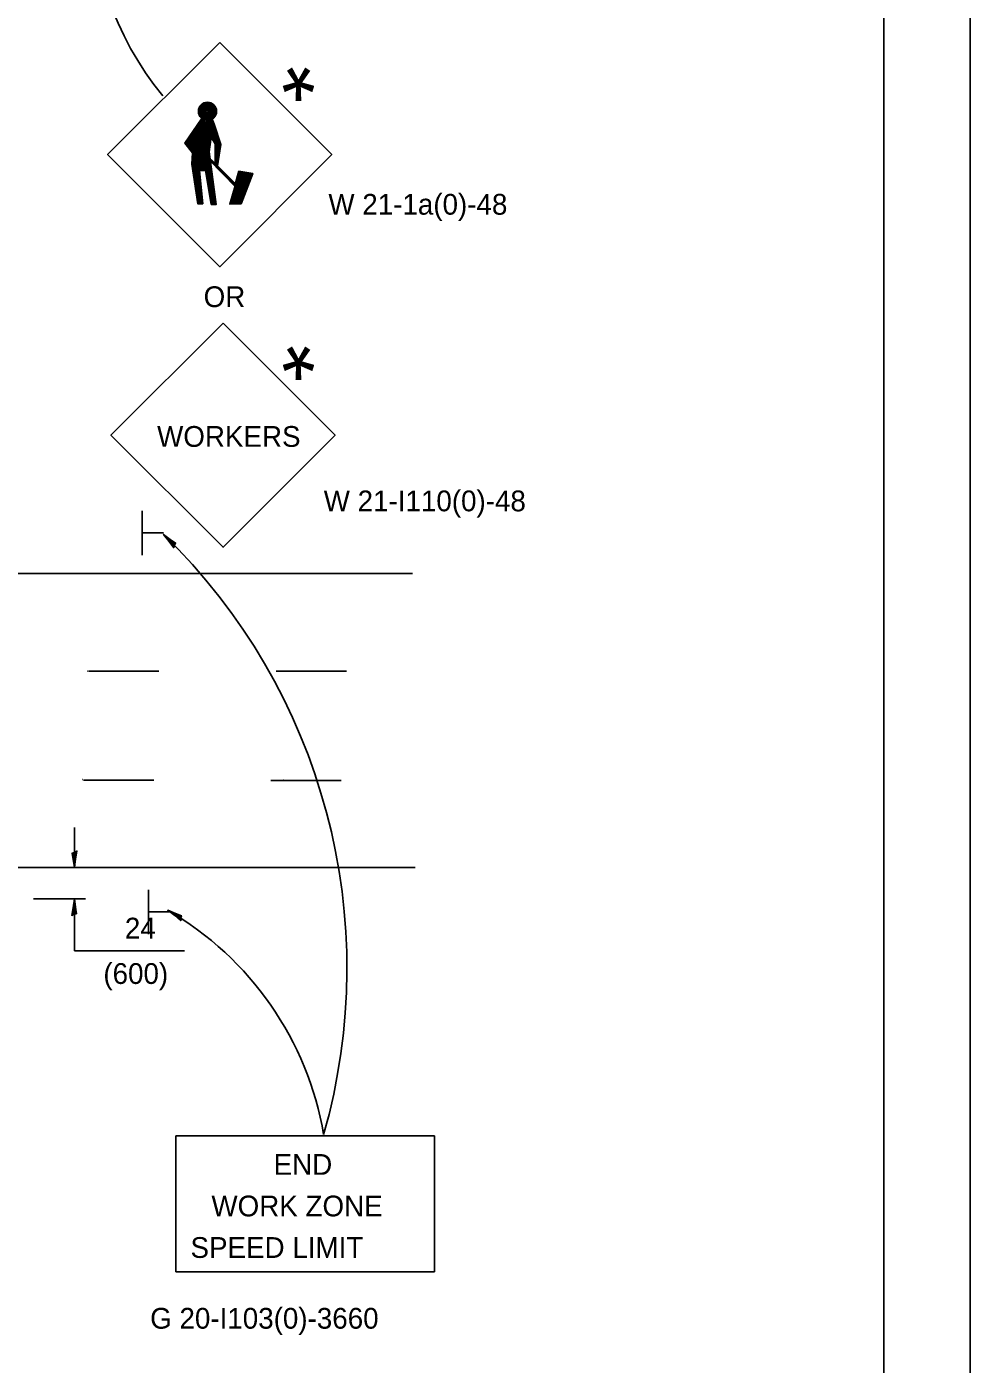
# Model space of a CAD drawing. Extents: x 108704 to 109384, y 88850 to 89290.
# Drawn here: x 109274.6 to 109383.7, y 89028.5 to 89183.1 of the extents above; entities that cross this region are included whole.
import ezdxf

# ---------------------------------------------------------------- set-up
doc = ezdxf.new("R2010")
doc.units = 0
for name, color, linetype in [('Design_EX_Roadway Dimensions', 7, 'Continuous'), ('Design_PR_EOP', 7, 'Continuous'), ('Design_PR_PMK CL Multilane', 7, 'Continuous'), ('Level 48', 7, 'Continuous'), ('Sheets_50 Reference Boundary', 7, 'Continuous'), ('Sheets_General Details', 7, 'Continuous'), ('Sheets_Printer Plotting Border', 7, 'Continuous'), ('Stage_Construction Traffic Control', 7, 'Continuous')]:
    doc.layers.add(name, color=color, linetype=linetype)

msp = doc.modelspace()

# ---------------------------------------------------------------- linework, layer by layer
at = {"layer": 'Design_EX_Roadway Dimensions'}
for p, q in [((109280.12, 89090.55), (109280.12, 89085.9)), ((109275.39, 89082.28), (109281.39, 89082.28)), ((109280.12, 89082.28), (109280.12, 89076.29)), ((109280.12, 89076.29), (109292.84, 89076.29))]:
    msp.add_line(p, q, dxfattribs=at)
for points in [[(109280.14, 89087.65), (109279.88, 89087.59), (109279.99, 89086.85), (109280.12, 89085.9), (109280.26, 89086.92), (109280.41, 89087.81), (109280.14, 89087.65), (109279.97, 89087.57), (109280.12, 89086.54), (109280.32, 89087.67), (109280.09, 89087.5), (109280.12, 89087.03), (109280.19, 89087.48)], [(109280.09, 89080.53), (109280.35, 89080.58), (109280.24, 89081.32), (109280.12, 89082.28), (109279.98, 89081.26), (109279.82, 89080.37), (109280.09, 89080.53), (109280.26, 89080.6), (109280.12, 89081.64), (109279.92, 89080.51), (109280.14, 89080.67), (109280.11, 89081.15), (109280.04, 89080.69)]]:
    msp.add_lwpolyline(points, dxfattribs=at)
at = {"layer": 'Design_PR_EOP'}
for p, q in [((108789.39, 89119.9), (109319.22, 89119.9)), ((108788.13, 89085.9), (109319.52, 89085.9))]:
    msp.add_line(p, q, dxfattribs=at)
at = {"layer": 'Design_PR_PMK CL Multilane'}
for p, q in [((109281.59, 89108.61), (109281.62, 89108.61)), ((109281.74, 89108.61), (109289.87, 89108.61)), ((109303.43, 89108.62), (109311.56, 89108.62)), ((109304.84, 89108.61), (109304.86, 89108.61)), ((109281.03, 89096.08), (109281.06, 89096.08)), ((109281.17, 89096.02), (109289.31, 89096.02)), ((109302.83, 89095.96), (109310.97, 89095.96)), ((109304.27, 89096.02), (109304.3, 89096.02))]:
    msp.add_line(p, q, dxfattribs=at)
at = {"layer": 'Level 48'}
msp.add_lwpolyline([(108703.67, 89290.37), (109383.67, 89290.37), (109383.67, 88850.37), (108703.67, 88850.37)], close=True, dxfattribs=at)
at = {"layer": 'Sheets_50 Reference Boundary'}
msp.add_lwpolyline([(108743.67, 89280.36), (109373.67, 89280.36), (109373.67, 88880.37), (108743.67, 88880.37)], close=True, dxfattribs=at)
at = {"layer": 'Sheets_General Details'}
msp.add_line((109383.67, 88850.37), (109383.67, 89290.37), dxfattribs=at)
msp.add_lwpolyline([(108743.67, 89280.37), (109373.67, 89280.37), (109373.67, 88860.37), (108743.67, 88860.37)], close=True, dxfattribs=at)
at = {"layer": 'Sheets_Printer Plotting Border'}
msp.add_lwpolyline([(108703.67, 88850.37), (109383.67, 88850.37), (109383.67, 89290.37), (108703.67, 89290.37)], close=True, dxfattribs=at)
at = {"layer": 'Stage_Construction Traffic Control'}
for p, q in [((109287.96, 89127.14), (109287.96, 89122.02)), ((109287.96, 89124.58), (109290.42, 89124.58)), ((109288.69, 89083.34), (109288.69, 89078.22)), ((109288.69, 89080.78), (109291.14, 89080.78))]:
    msp.add_line(p, q, dxfattribs=at)
for points in [[(109296.92, 89181.25), (109283.96, 89168.3), (109296.92, 89155.35), (109309.87, 89168.3)], [(109296.14, 89171.23), (109296.12, 89170.61), (109296.52, 89169.99)], [(109294.96, 89170.8), (109294.18, 89169.64), (109294.71, 89168.93)], [(109294.88, 89170.58), (109294.24, 89169.64), (109294.67, 89169.06)], [(109294.8, 89170.37), (109294.31, 89169.64), (109294.64, 89169.19)], [(109294.71, 89170.15), (109294.37, 89169.64), (109294.6, 89169.33)], [(109294.64, 89169.95), (109294.43, 89169.64), (109294.57, 89169.46)], [(109294.58, 89169.79), (109294.48, 89169.64), (109294.54, 89169.55)], [(109296.18, 89170.94), (109296.17, 89170.62), (109296.38, 89170.3)], [(109296.2, 89170.75), (109296.2, 89170.63), (109296.28, 89170.51)], [(109299.32, 89166.07), (109300.39, 89165.91), (109299.23, 89162.86), (109298.39, 89162.84)], [(109299.37, 89166), (109300.3, 89165.85), (109299.18, 89162.93), (109298.48, 89162.91)], [(109299.41, 89165.94), (109300.23, 89165.81), (109299.15, 89162.98), (109298.55, 89162.97)], [(109299.46, 89165.86), (109300.13, 89165.76), (109299.1, 89163.05), (109298.65, 89163.04)], [(109299.52, 89165.77), (109300.02, 89165.69), (109299.04, 89163.13), (109298.76, 89163.12)], [(109299.57, 89165.68), (109299.91, 89165.63), (109298.99, 89163.2), (109298.86, 89163.2)], [(109299.61, 89165.62), (109299.83, 89165.58), (109298.95, 89163.26), (109298.94, 89163.26)], [(109299.64, 89165.57), (109299.78, 89165.55), (109299.21, 89164.08)], [(109299.66, 89165.54), (109299.74, 89165.53), (109299.43, 89164.73)], [(109297.31, 89148.82), (109284.35, 89135.87), (109297.31, 89122.92), (109310.26, 89135.87)], [(109291.86, 89039.19), (109321.74, 89039.19), (109321.74, 89054.9), (109291.86, 89054.9)]]:
    msp.add_lwpolyline(points, close=True, dxfattribs=at)
for points in [[(109294.83, 89172.43), (109292.9, 89169.61), (109293.76, 89168.49), (109293.69, 89167.21), (109294.38, 89162.63), (109294.96, 89162.63), (109294.6, 89166.48), (109295.26, 89166.48), (109295.95, 89162.55), (109296.52, 89162.55), (109295.7, 89168.62), (109295.92, 89170.32), (109296.41, 89169.54), (109296.4, 89167.27), (109296.67, 89167.02), (109297.03, 89169.48), (109296.27, 89171.8), (109296.06, 89172.4)], [(109294.89, 89172.39), (109292.99, 89169.61), (109293.83, 89168.51), (109293.76, 89167.21), (109294.44, 89162.7), (109294.89, 89162.7), (109294.52, 89166.55), (109295.31, 89166.55), (109296, 89162.62), (109296.44, 89162.62), (109295.63, 89168.62), (109295.87, 89170.51), (109296.48, 89169.56), (109296.47, 89167.3), (109296.62, 89167.16), (109296.96, 89169.47), (109296.21, 89171.78), (109296, 89172.38)], [(109294.95, 89172.35), (109293.07, 89169.61), (109293.9, 89168.53), (109293.83, 89167.21), (109294.5, 89162.77), (109294.81, 89162.77), (109294.44, 89166.62), (109295.37, 89166.62), (109296.06, 89162.69), (109296.36, 89162.69), (109295.56, 89168.62), (109295.83, 89170.72), (109296.55, 89169.58), (109296.54, 89167.33), (109296.57, 89167.3), (109296.89, 89169.46), (109296.14, 89171.76), (109295.93, 89172.36)], [(109295, 89172.31), (109293.16, 89169.62), (109293.97, 89168.55), (109293.9, 89167.22), (109294.56, 89162.84), (109294.73, 89162.84), (109294.37, 89166.69), (109295.43, 89166.69), (109296.12, 89162.76), (109296.29, 89162.76), (109295.49, 89168.62), (109295.79, 89170.91), (109296.62, 89169.6), (109296.61, 89168.07), (109296.81, 89169.46), (109296.08, 89171.73), (109295.87, 89172.34)], [(109295.06, 89172.27), (109293.25, 89169.62), (109294.04, 89168.57), (109293.97, 89167.22), (109294.62, 89162.91), (109294.65, 89162.91), (109294.29, 89166.76), (109295.49, 89166.76), (109296.18, 89162.83), (109296.2, 89162.83), (109295.42, 89168.62), (109295.74, 89171.12), (109296.69, 89169.62), (109296.68, 89169.07), (109296.74, 89169.45), (109296.01, 89171.71), (109295.8, 89172.31)], [(109295.11, 89172.24), (109293.32, 89169.62), (109294.1, 89168.59), (109294.03, 89167.22), (109294.46, 89164.37), (109294.23, 89166.82), (109295.54, 89166.82), (109295.83, 89165.14), (109295.36, 89168.62), (109295.7, 89171.28), (109296.08, 89170.69), (109296.08, 89171.32), (109295.96, 89171.69), (109295.75, 89172.29)], [(109295.18, 89172.18), (109293.43, 89169.62), (109294.19, 89168.62), (109294.12, 89167.23), (109294.17, 89166.91), (109295.5, 89166.91), (109295.27, 89168.62), (109295.65, 89171.55), (109295.99, 89171), (109295.99, 89171.3), (109295.87, 89171.66), (109295.66, 89172.26)], [(109295.27, 89172.13), (109293.55, 89169.63), (109294.29, 89168.65), (109294.22, 89167.23), (109294.25, 89167.01), (109295.39, 89167.01), (109295.17, 89168.62), (109295.58, 89171.83), (109295.85, 89171.4), (109295.78, 89171.63), (109295.57, 89172.23)], [(109295.32, 89172.09), (109293.63, 89169.63), (109294.36, 89168.67), (109294.29, 89167.24), (109294.31, 89167.07), (109295.31, 89167.07), (109295.1, 89168.62), (109295.54, 89172.02), (109295.61, 89171.91), (109295.51, 89172.21)], [(109295.39, 89172.04), (109293.74, 89169.63), (109294.45, 89168.7), (109294.37, 89167.24), (109294.38, 89167.16), (109295.21, 89167.16), (109295.01, 89168.62), (109295.46, 89172.07), (109295.43, 89172.18)], [(109295.47, 89171.99), (109293.85, 89169.63), (109294.54, 89168.73), (109294.46, 89167.25), (109295.11, 89167.25), (109294.92, 89168.62), (109295.37, 89172.07), (109295.34, 89172.15)], [(109295.53, 89171.95), (109293.94, 89169.63), (109294.62, 89168.75), (109294.54, 89167.32), (109295.02, 89167.32), (109294.85, 89168.62), (109295.29, 89172.06), (109295.27, 89172.12)], [(109295.58, 89171.92), (109294.01, 89169.64), (109294.68, 89168.77), (109294.6, 89167.38), (109294.95, 89167.38), (109294.79, 89168.62), (109295.23, 89172.05), (109295.21, 89172.1)], [(109295.6, 89171.9), (109294.06, 89169.64), (109294.71, 89168.78), (109294.64, 89167.42), (109294.92, 89167.42), (109294.75, 89168.62), (109295.2, 89172.05), (109295.18, 89172.09)], [(109295.64, 89171.87), (109294.1, 89169.64), (109294.75, 89168.79), (109294.68, 89167.46), (109294.87, 89167.46), (109294.71, 89168.62), (109295.16, 89172.04), (109295.15, 89172.08)], [(109295.96, 89167.71), (109298.89, 89164.75), (109298.32, 89162.78), (109299.26, 89162.81), (109300.49, 89165.98), (109299.26, 89166.17), (109298.8, 89164.55), (109295.7, 89167.68)], [(109295.9, 89167.66), (109298.8, 89164.73), (109298.21, 89162.69), (109299.32, 89162.73), (109300.6, 89166.04), (109299.2, 89166.26), (109298.76, 89164.7), (109295.76, 89167.74)], [(109295.86, 89167.61), (109298.72, 89164.71), (109298.12, 89162.62), (109299.37, 89162.66), (109300.7, 89166.1), (109299.15, 89166.34), (109298.73, 89164.84), (109295.81, 89167.79)], [(109295.83, 89167.59), (109298.69, 89164.7), (109298.07, 89162.58), (109299.39, 89162.63), (109299.39, 89162.63), (109300.74, 89166.13), (109299.13, 89166.37), (109298.71, 89164.9), (109295.83, 89167.81)], [(109291.68, 89123.17), (109291.82, 89123.4), (109291.21, 89123.83), (109290.44, 89124.41), (109291.07, 89123.6), (109291.6, 89122.87), (109291.68, 89123.17), (109291.74, 89123.35), (109290.9, 89123.96), (109291.57, 89123.03), (109291.6, 89123.31), (109291.24, 89123.62), (109291.52, 89123.25)], [(109292.42, 89080.09), (109292.5, 89080.34), (109291.8, 89080.61), (109290.92, 89080.98), (109291.72, 89080.35), (109292.42, 89079.77), (109292.42, 89080.09), (109292.43, 89080.27), (109291.47, 89080.66), (109292.34, 89079.92), (109292.31, 89080.2), (109291.89, 89080.41), (109292.24, 89080.12)]]:
    msp.add_lwpolyline(points, dxfattribs=at)
for radius in [1.05, 0.993, 0.911, 0.826, 0.741, 0.618, 0.536, 0.453, 0.331, 0.246, 0.124]:
    msp.add_circle((109295.5, 89173.3), radius, dxfattribs=at)
for centre, radius, start, end in [((109319.18, 89198.64), 37.23, 139.4799, 219.2542), ((109241.67, 89074.26), 69.95, 344.0609, 45.8015), ((109272.27, 89048.8), 37.19, 9.6684, 59.9171)]:
    msp.add_arc(centre, radius, start, end, dxfattribs=at)

# ---------------------------------------------------------------- texts
at = {"layer": 'Design_EX_Roadway Dimensions'}
for s, p in [('24', (109285.96, 89077.71)), ('(600)', (109283.47, 89072.46))]:
    msp.add_text(s, height=2.4, dxfattribs=at).set_placement(p)
at = {"layer": 'Stage_Construction Traffic Control'}
for p in [(109308.01, 89182.11), (109308.01, 89149.87)]:
    msp.add_text('*', height=7.62, rotation=180, dxfattribs=at).set_placement(p)
for s, p in [('W 21-1a(0)-48', (109309.48, 89161.36)), ('OR', (109295.06, 89150.68)), ('WORKERS', (109289.68, 89134.53)), ('W 21-I110(0)-48', (109308.94, 89127.08)), ('END', (109303.15, 89050.4)), ('WORK ZONE', (109295.96, 89045.6)), ('SPEED LIMIT', (109293.54, 89040.8)), ('G 20-I103(0)-3660', (109288.88, 89032.62))]:
    msp.add_text(s, height=2.4, dxfattribs=at).set_placement(p)

doc.saveas('drawing.dxf')
